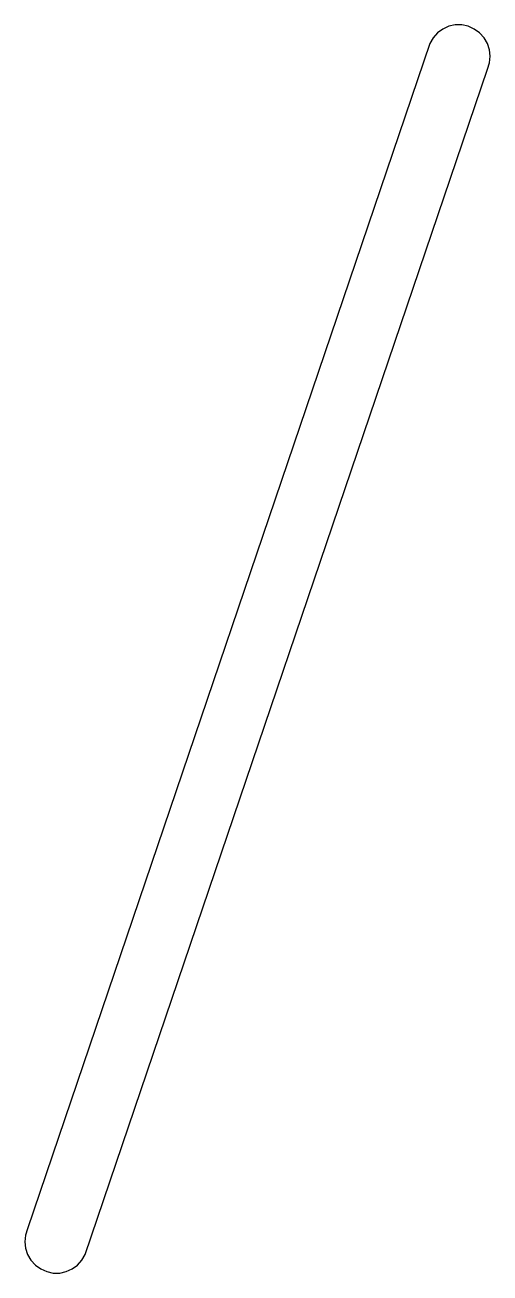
# Model space of a CAD drawing. Header units: metres. Extents: x -69 to 5, y -193 to 5.
import ezdxf

# ---------------------------------------------------------------- set-up
doc = ezdxf.new("R2010")
doc.units = ezdxf.units.M

msp = doc.modelspace()

# ---------------------------------------------------------------- linework, layer by layer
for p, q in [((-2.5, 4.33013), (-3.34565, 3.71572)), ((-1.54508, 4.75528), (-2.5, 4.33013)), ((-0.522642, 4.97261), (-1.54508, 4.75528)), ((0.522642, 4.97261), (-0.522642, 4.97261)), ((1.54508, 4.75528), (0.522642, 4.97261)), ((2.5, 4.33013), (1.54508, 4.75528)), ((3.34565, 3.71572), (2.5, 4.33013)), ((-4.56773, 2.03368), (-68.4177, -185.866)), ((-4.04508, 2.93893), (-4.56773, 2.03368)), ((-3.34565, 3.71572), (-4.04508, 2.93893)), ((4.04508, 2.93893), (3.34565, 3.71572)), ((4.56773, 2.03368), (4.04508, 2.93893)), ((4.89074, 1.03956), (4.56773, 2.03368)), ((5, 0), (4.89074, 1.03956)), ((4.89074, -1.03956), (5, 0)), ((4.56773, -2.03368), (4.89074, -1.03956)), ((-59.2823, -189.934), (4.56773, -2.03368)), ((-68.4177, -185.866), (-68.7407, -186.86)), ((-68.7407, -186.86), (-68.85, -187.9)), ((-68.85, -187.9), (-68.7407, -188.94)), ((-68.7407, -188.94), (-68.4177, -189.934)), ((-68.4177, -189.934), (-67.8951, -190.839)), ((-67.8951, -190.839), (-67.1957, -191.616)), ((-67.1957, -191.616), (-66.35, -192.23)), ((-61.35, -192.23), (-60.5043, -191.616)), ((-60.5043, -191.616), (-59.8049, -190.839)), ((-59.8049, -190.839), (-59.2823, -189.934)), ((-66.35, -192.23), (-65.3951, -192.655)), ((-65.3951, -192.655), (-64.3726, -192.873)), ((-64.3726, -192.873), (-63.3274, -192.873)), ((-63.3274, -192.873), (-62.3049, -192.655)), ((-62.3049, -192.655), (-61.35, -192.23))]:
    msp.add_line(p, q)

doc.saveas('drawing.dxf')
